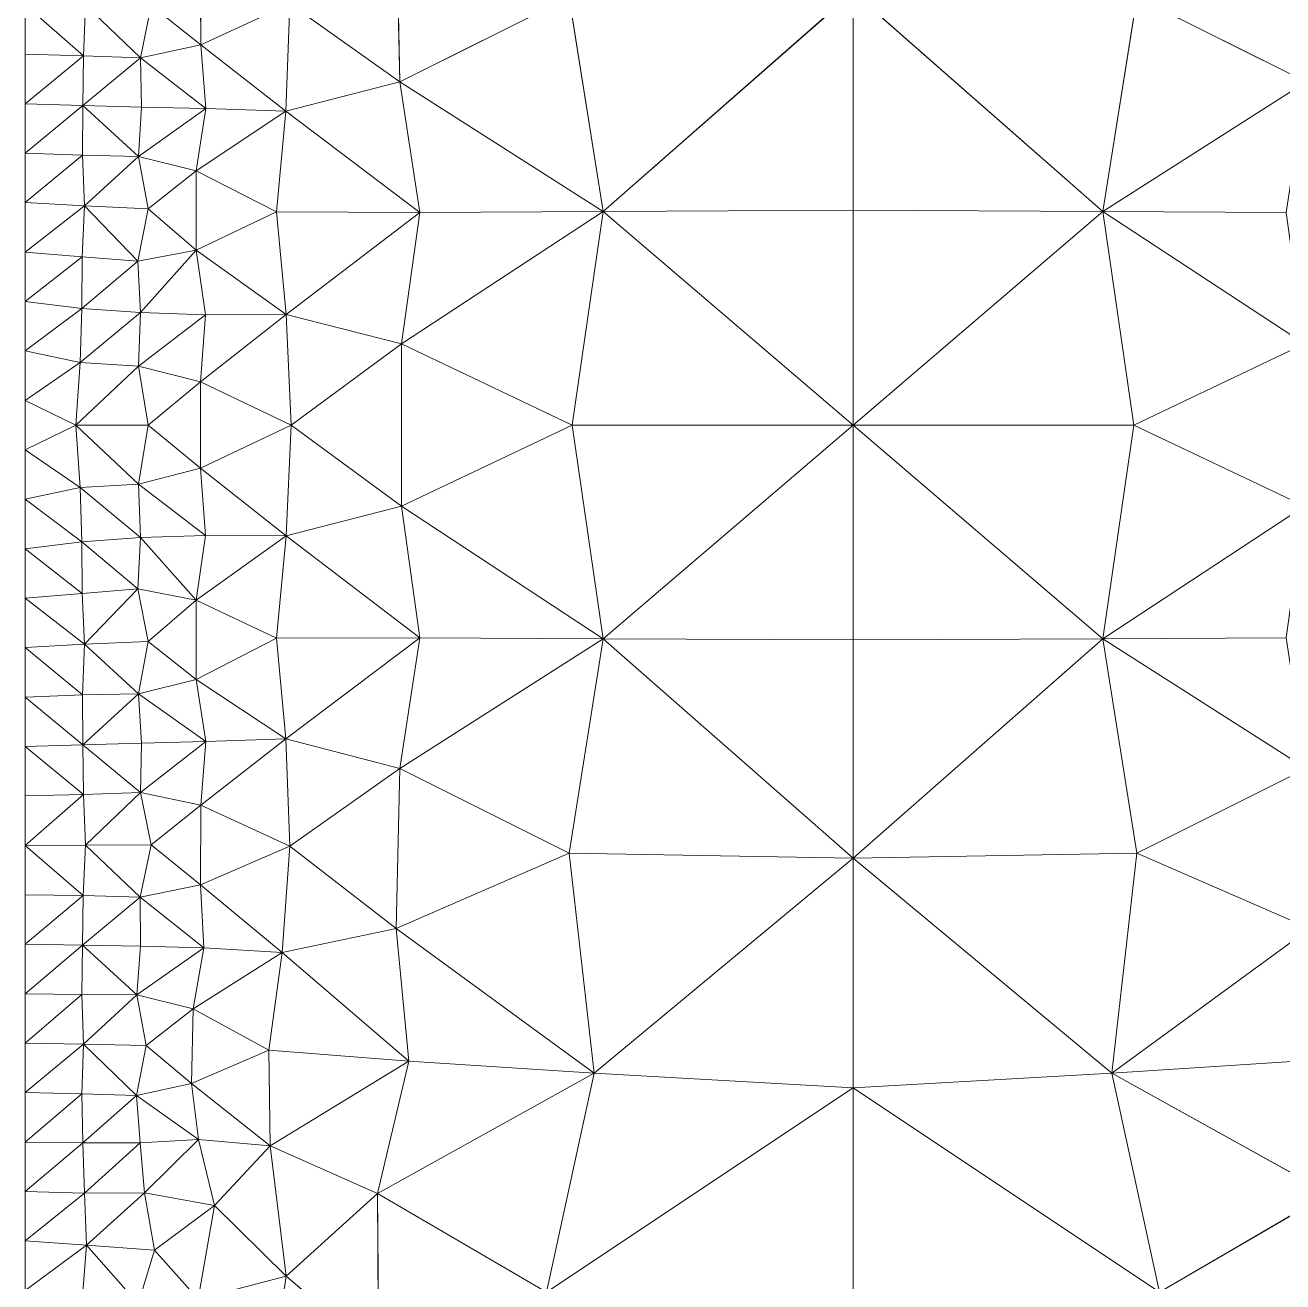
# Model space of a CAD drawing. Header units: metres. Extents: x 0 to 8, y 0 to 4.
# Drawn here: x 0 to 0.76, y 2.483 to 3.241 of the extents above; entities that cross this region are included whole.
import ezdxf

# ---------------------------------------------------------------- set-up
doc = ezdxf.new("R2010")
doc.units = ezdxf.units.M
doc.header["$MEASUREMENT"] = 0
for name, color, linetype, lineweight in [('DL_FE_MESH', 134, 'Continuous', 0), ('DL_FE_MESH_CELLS_4', 132, 'Continuous', 0), ('DL_TOPOLOGY', 7, 'Continuous', 0)]:
    doc.layers.add(name, color=color, linetype=linetype, lineweight=lineweight)

msp = doc.modelspace()

# ---------------------------------------------------------------- linework, layer by layer
at = {"layer": 'DL_FE_MESH'}
for p, q in [((0.2241, 3.304), (0.22637, 3.2073)), ((0.10583, 3.27759), (0.10616, 3.22951)), ((0.5, 3.26148), (0.34918, 3.12902)), ((0.5, 3.12973), (0.5, 3.26148)), ((0.65082, 3.12902), (0.5, 3.26148)), ((0.03517, 3.22301), (0, 3.25373)), ((0.03517, 3.22301), (0.0365, 3.2535)), ((0.06969, 3.22183), (0.0365, 3.2535)), ((0.06969, 3.22183), (0.07616, 3.25342)), ((0.10616, 3.22951), (0.07616, 3.25342)), ((0.10616, 3.22951), (0.1598, 3.25425)), ((0.1574, 3.1895), (0.1598, 3.25425)), ((0.22637, 3.2073), (0.1598, 3.25425)), ((0.22637, 3.2073), (0.3285, 3.25836)), ((0.34918, 3.12902), (0.3285, 3.25836)), ((0.65082, 3.12902), (0.6715, 3.25836)), ((0.77363, 3.2073), (0.6715, 3.25836)), ((0.06969, 3.22183), (0.10616, 3.22951)), ((0.10905, 3.19105), (0.10616, 3.22951)), ((0.1574, 3.1895), (0.10616, 3.22951)), ((0, 3.22388), (0.03517, 3.22301)), ((0.03517, 3.22301), (0, 3.19403)), ((0.03492, 3.19294), (0.03517, 3.22301)), ((0.06969, 3.22183), (0.03492, 3.19294)), ((0.03517, 3.22301), (0.06969, 3.22183)), ((0.07032, 3.19195), (0.06969, 3.22183)), ((0.10905, 3.19105), (0.06969, 3.22183)), ((0.22637, 3.2073), (0.1574, 3.1895)), ((0.23839, 3.12843), (0.22637, 3.2073)), ((0.34918, 3.12902), (0.22637, 3.2073)), ((0.65082, 3.12902), (0.77363, 3.2073)), ((0, 3.19403), (0.03492, 3.19294)), ((0.03492, 3.19294), (0, 3.16418)), ((0.03467, 3.16289), (0.03492, 3.19294)), ((0.03492, 3.19294), (0.07032, 3.19195)), ((0.06848, 3.16219), (0.03492, 3.19294)), ((0.06848, 3.16219), (0.07032, 3.19195)), ((0.10905, 3.19105), (0.06848, 3.16219)), ((0.07032, 3.19195), (0.10905, 3.19105)), ((0.10337, 3.15358), (0.10905, 3.19105)), ((0.10905, 3.19105), (0.1574, 3.1895)), ((0.1574, 3.1895), (0.10337, 3.15358)), ((0.1574, 3.1895), (0.15176, 3.12872)), ((0.23839, 3.12843), (0.1574, 3.1895)), ((0, 3.16418), (0.03467, 3.16289)), ((0.03467, 3.16289), (0, 3.13433)), ((0.03575, 3.13232), (0.03467, 3.16289)), ((0.03467, 3.16289), (0.06848, 3.16219)), ((0.06848, 3.16219), (0.03575, 3.13232)), ((0.07439, 3.13054), (0.06848, 3.16219)), ((0.06848, 3.16219), (0.10337, 3.15358)), ((0.07439, 3.13054), (0.10337, 3.15358)), ((0.10337, 3.15358), (0.10326, 3.10565)), ((0.15176, 3.12872), (0.10337, 3.15358)), ((0, 3.13433), (0.03575, 3.13232)), ((0.03575, 3.13232), (0, 3.10448)), ((0.03442, 3.10156), (0.03575, 3.13232)), ((0.03575, 3.13232), (0.07439, 3.13054)), ((0.06813, 3.09893), (0.03575, 3.13232)), ((0.06813, 3.09893), (0.07439, 3.13054)), ((0.10326, 3.10565), (0.07439, 3.13054)), ((0.34918, 3.12902), (0.5, 3.12973)), ((0.5, 3), (0.5, 3.12973)), ((0.5, 3.12973), (0.65082, 3.12902)), ((0.10326, 3.10565), (0.15176, 3.12872)), ((0.15176, 3.12872), (0.23839, 3.12843)), ((0.15768, 3.06682), (0.15176, 3.12872)), ((0.23839, 3.12843), (0.15768, 3.06682)), ((0.22733, 3.04903), (0.34918, 3.12902)), ((0.22733, 3.04903), (0.23839, 3.12843)), ((0.23839, 3.12843), (0.34918, 3.12902)), ((0.33042, 3), (0.34918, 3.12902)), ((0.5, 3), (0.34918, 3.12902)), ((0.65082, 3.12902), (0.5, 3)), ((0.66958, 3), (0.65082, 3.12902)), ((0.65082, 3.12902), (0.76161, 3.12843)), ((0.77267, 3.04903), (0.65082, 3.12902)), ((0, 3.10448), (0.03442, 3.10156)), ((0.03442, 3.10156), (0, 3.07463)), ((0.03427, 3.07048), (0.03442, 3.10156)), ((0.03442, 3.10156), (0.06813, 3.09893)), ((0.06813, 3.09893), (0.10326, 3.10565)), ((0.10326, 3.10565), (0.06975, 3.06794)), ((0.10896, 3.06662), (0.10326, 3.10565)), ((0.15768, 3.06682), (0.10326, 3.10565)), ((0.06813, 3.09893), (0.03427, 3.07048)), ((0.06975, 3.06794), (0.06813, 3.09893)), ((0, 3.07463), (0.03427, 3.07048)), ((0.03427, 3.07048), (0, 3.04478)), ((0.03322, 3.03774), (0.03427, 3.07048)), ((0.03427, 3.07048), (0.06975, 3.06794)), ((0.06975, 3.06794), (0.03322, 3.03774)), ((0.0684, 3.03568), (0.06975, 3.06794)), ((0.10896, 3.06662), (0.0684, 3.03568)), ((0.06975, 3.06794), (0.10896, 3.06662)), ((0.10593, 3.02608), (0.15768, 3.06682)), ((0.10593, 3.02608), (0.10896, 3.06662)), ((0.10896, 3.06662), (0.15768, 3.06682)), ((0.1607, 3), (0.15768, 3.06682)), ((0.15768, 3.06682), (0.22733, 3.04903)), ((0.1607, 3), (0.22733, 3.04903)), ((0.22733, 3.04903), (0.22733, 2.95097)), ((0.33042, 3), (0.22733, 3.04903)), ((0.66958, 3), (0.77267, 3.04903)), ((0, 3.04478), (0.03322, 3.03774)), ((0, 3.01493), (0.03322, 3.03774)), ((0.03053, 3), (0.03322, 3.03774)), ((0.0684, 3.03568), (0.03053, 3)), ((0.03322, 3.03774), (0.0684, 3.03568)), ((0.07421, 3), (0.0684, 3.03568)), ((0.0684, 3.03568), (0.10593, 3.02608)), ((0.07421, 3), (0.10593, 3.02608)), ((0.10593, 3.02608), (0.10593, 2.97392)), ((0.1607, 3), (0.10593, 3.02608)), ((0, 3.01493), (0.03053, 3)), ((0, 2.98507), (0.03053, 3)), ((0.03322, 2.96226), (0.03053, 3)), ((0.03053, 3), (0.07421, 3)), ((0.0684, 2.96432), (0.03053, 3)), ((0.0684, 2.96432), (0.07421, 3)), ((0.10593, 2.97392), (0.07421, 3)), ((0.10593, 2.97392), (0.1607, 3)), ((0.15768, 2.93318), (0.1607, 3)), ((0.22733, 2.95097), (0.1607, 3)), ((0.22733, 2.95097), (0.33042, 3)), ((0.34918, 2.87098), (0.33042, 3)), ((0.33042, 3), (0.5, 3)), ((0.5, 3), (0.34918, 2.87098)), ((0.5, 2.87027), (0.5, 3)), ((0.5, 3), (0.66958, 3)), ((0.65082, 2.87098), (0.5, 3)), ((0.65082, 2.87098), (0.66958, 3)), ((0.66958, 3), (0.77267, 2.95097)), ((0.03322, 2.96226), (0, 2.98507)), ((0.0684, 2.96432), (0.10593, 2.97392)), ((0.10896, 2.93338), (0.10593, 2.97392)), ((0.15768, 2.93318), (0.10593, 2.97392)), ((0.03322, 2.96226), (0.0684, 2.96432)), ((0.06975, 2.93206), (0.0684, 2.96432)), ((0.10896, 2.93338), (0.0684, 2.96432)), ((0, 2.95522), (0.03322, 2.96226)), ((0.03427, 2.92952), (0, 2.95522)), ((0.03427, 2.92952), (0.03322, 2.96226)), ((0.06975, 2.93206), (0.03322, 2.96226)), ((0.15768, 2.93318), (0.22733, 2.95097)), ((0.23839, 2.87157), (0.22733, 2.95097)), ((0.34918, 2.87098), (0.22733, 2.95097)), ((0.77267, 2.95097), (0.65082, 2.87098)), ((0.03427, 2.92952), (0.06975, 2.93206)), ((0.06813, 2.90107), (0.06975, 2.93206)), ((0.06975, 2.93206), (0.10896, 2.93338)), ((0.10326, 2.89435), (0.06975, 2.93206)), ((0.10326, 2.89435), (0.10896, 2.93338)), ((0.15768, 2.93318), (0.10326, 2.89435)), ((0.10896, 2.93338), (0.15768, 2.93318)), ((0.15176, 2.87128), (0.15768, 2.93318)), ((0.23839, 2.87157), (0.15768, 2.93318)), ((0, 2.92537), (0.03427, 2.92952)), ((0.03442, 2.89844), (0, 2.92537)), ((0.03442, 2.89844), (0.03427, 2.92952)), ((0.06813, 2.90107), (0.03427, 2.92952)), ((0, 2.89552), (0.03442, 2.89844)), ((0.03575, 2.86768), (0, 2.89552)), ((0.03442, 2.89844), (0.06813, 2.90107)), ((0.03575, 2.86768), (0.03442, 2.89844)), ((0.06813, 2.90107), (0.03575, 2.86768)), ((0.07439, 2.86946), (0.06813, 2.90107)), ((0.06813, 2.90107), (0.10326, 2.89435)), ((0.07439, 2.86946), (0.10326, 2.89435)), ((0.10326, 2.89435), (0.10337, 2.84642)), ((0.15176, 2.87128), (0.10326, 2.89435)), ((0.10337, 2.84642), (0.15176, 2.87128)), ((0.23839, 2.87157), (0.15176, 2.87128)), ((0.15176, 2.87128), (0.1574, 2.8105)), ((0.23839, 2.87157), (0.1574, 2.8105)), ((0.22637, 2.7927), (0.23839, 2.87157)), ((0.23839, 2.87157), (0.34918, 2.87098)), ((0.65082, 2.87098), (0.76161, 2.87157)), ((0, 2.86567), (0.03575, 2.86768)), ((0.03467, 2.83711), (0, 2.86567)), ((0.03467, 2.83711), (0.03575, 2.86768)), ((0.03575, 2.86768), (0.07439, 2.86946)), ((0.06848, 2.83781), (0.03575, 2.86768)), ((0.06848, 2.83781), (0.07439, 2.86946)), ((0.10337, 2.84642), (0.07439, 2.86946)), ((0.22637, 2.7927), (0.34918, 2.87098)), ((0.3285, 2.74164), (0.34918, 2.87098)), ((0.34918, 2.87098), (0.5, 2.87027)), ((0.5, 2.73852), (0.34918, 2.87098)), ((0.5, 2.87027), (0.65082, 2.87098)), ((0.65082, 2.87098), (0.5, 2.73852)), ((0.5, 2.73852), (0.5, 2.87027)), ((0.6715, 2.74164), (0.65082, 2.87098)), ((0.77363, 2.7927), (0.65082, 2.87098)), ((0.06848, 2.83781), (0.10337, 2.84642)), ((0.10905, 2.80895), (0.10337, 2.84642)), ((0.1574, 2.8105), (0.10337, 2.84642)), ((0, 2.83582), (0.03467, 2.83711)), ((0.03492, 2.80706), (0, 2.83582)), ((0.03467, 2.83711), (0.06848, 2.83781)), ((0.03492, 2.80706), (0.03467, 2.83711)), ((0.06848, 2.83781), (0.03492, 2.80706)), ((0.07032, 2.80805), (0.06848, 2.83781)), ((0.10905, 2.80895), (0.06848, 2.83781)), ((0.1574, 2.8105), (0.10616, 2.77049)), ((0.10905, 2.80895), (0.1574, 2.8105)), ((0.1574, 2.8105), (0.22637, 2.7927)), ((0.1598, 2.74575), (0.1574, 2.8105)), ((0, 2.80597), (0.03492, 2.80706)), ((0.03517, 2.77699), (0, 2.80597)), ((0.03492, 2.80706), (0.07032, 2.80805)), ((0.03517, 2.77699), (0.03492, 2.80706)), ((0.06969, 2.77817), (0.03492, 2.80706)), ((0.10905, 2.80895), (0.06969, 2.77817)), ((0.06969, 2.77817), (0.07032, 2.80805)), ((0.07032, 2.80805), (0.10905, 2.80895)), ((0.10616, 2.77049), (0.10905, 2.80895)), ((0.1598, 2.74575), (0.22637, 2.7927)), ((0.22637, 2.7927), (0.2241, 2.696)), ((0.3285, 2.74164), (0.22637, 2.7927)), ((0.6715, 2.74164), (0.77363, 2.7927)), ((0, 2.77612), (0.03517, 2.77699)), ((0.03517, 2.77699), (0, 2.74627)), ((0.03517, 2.77699), (0.06969, 2.77817)), ((0.0365, 2.7465), (0.03517, 2.77699)), ((0.06969, 2.77817), (0.0365, 2.7465)), ((0.07616, 2.74658), (0.06969, 2.77817)), ((0.06969, 2.77817), (0.10616, 2.77049)), ((0.07616, 2.74658), (0.10616, 2.77049)), ((0.10616, 2.77049), (0.10583, 2.72241)), ((0.1598, 2.74575), (0.10616, 2.77049)), ((0, 2.74627), (0.0365, 2.7465)), ((0.03507, 2.71604), (0, 2.74627)), ((0.03507, 2.71604), (0.0365, 2.7465)), ((0.0365, 2.7465), (0.07616, 2.74658)), ((0.06944, 2.7151), (0.0365, 2.7465)), ((0.06944, 2.7151), (0.07616, 2.74658)), ((0.10583, 2.72241), (0.07616, 2.74658)), ((0.10583, 2.72241), (0.1598, 2.74575)), ((0.15524, 2.6817), (0.1598, 2.74575)), ((0.2241, 2.696), (0.1598, 2.74575)), ((0.2241, 2.696), (0.3285, 2.74164)), ((0.34361, 2.6087), (0.3285, 2.74164)), ((0.3285, 2.74164), (0.5, 2.73852)), ((0.5, 2.73852), (0.34361, 2.6087)), ((0.5, 2.73852), (0.6715, 2.74164)), ((0.5, 2.5998), (0.5, 2.73852)), ((0.65639, 2.6087), (0.5, 2.73852)), ((0.65639, 2.6087), (0.6715, 2.74164)), ((0.7759, 2.696), (0.6715, 2.74164)), ((0.10583, 2.72241), (0.06944, 2.7151)), ((0.10783, 2.68432), (0.10583, 2.72241)), ((0.15524, 2.6817), (0.10583, 2.72241)), ((0, 2.71642), (0.03507, 2.71604)), ((0.03507, 2.71604), (0, 2.68657)), ((0.03507, 2.71604), (0.03469, 2.68608)), ((0.06944, 2.7151), (0.03469, 2.68608)), ((0.06944, 2.7151), (0.03507, 2.71604)), ((0.06975, 2.68542), (0.06944, 2.7151)), ((0.10783, 2.68432), (0.06944, 2.7151)), ((0.2241, 2.696), (0.15524, 2.6817)), ((0.23173, 2.61609), (0.2241, 2.696)), ((0.34361, 2.6087), (0.2241, 2.696)), ((0.65639, 2.6087), (0.7759, 2.696)), ((0, 2.68657), (0.03469, 2.68608)), ((0.03469, 2.68608), (0, 2.65672)), ((0.03469, 2.68608), (0.03432, 2.65628)), ((0.03469, 2.68608), (0.06975, 2.68542)), ((0.06755, 2.65612), (0.03469, 2.68608)), ((0.06755, 2.65612), (0.06975, 2.68542)), ((0.10783, 2.68432), (0.06755, 2.65612)), ((0.06975, 2.68542), (0.10783, 2.68432)), ((0.10138, 2.64761), (0.10783, 2.68432)), ((0.10138, 2.64761), (0.15524, 2.6817)), ((0.10783, 2.68432), (0.15524, 2.6817)), ((0.15524, 2.6817), (0.14712, 2.62257)), ((0.23173, 2.61609), (0.15524, 2.6817)), ((0, 2.65672), (0.03432, 2.65628)), ((0.03432, 2.65628), (0, 2.62687)), ((0.03432, 2.65628), (0.06755, 2.65612)), ((0.03432, 2.65628), (0.03532, 2.6262)), ((0.06755, 2.65612), (0.03532, 2.6262)), ((0.07301, 2.62549), (0.06755, 2.65612)), ((0.06755, 2.65612), (0.10138, 2.64761)), ((0.07301, 2.62549), (0.10138, 2.64761)), ((0.10138, 2.64761), (0.10044, 2.60249)), ((0.14712, 2.62257), (0.10138, 2.64761)), ((0, 2.62687), (0.03532, 2.6262)), ((0.03532, 2.6262), (0, 2.59701)), ((0.03424, 2.59626), (0.03532, 2.6262)), ((0.03532, 2.6262), (0.07301, 2.62549)), ((0.0672, 2.59534), (0.03532, 2.6262)), ((0.0672, 2.59534), (0.07301, 2.62549)), ((0.10044, 2.60249), (0.07301, 2.62549)), ((0.10044, 2.60249), (0.14712, 2.62257)), ((0.14712, 2.62257), (0.23173, 2.61609)), ((0.14712, 2.62257), (0.14795, 2.56492)), ((0.23173, 2.61609), (0.14795, 2.56492)), ((0.21278, 2.53603), (0.23173, 2.61609)), ((0.23173, 2.61609), (0.34361, 2.6087)), ((0.65639, 2.6087), (0.76827, 2.61609)), ((0.21278, 2.53603), (0.34361, 2.6087)), ((0.31492, 2.4766), (0.34361, 2.6087)), ((0.34361, 2.6087), (0.5, 2.5998)), ((0.5, 2.5998), (0.65639, 2.6087)), ((0.68508, 2.4766), (0.65639, 2.6087)), ((0.78722, 2.53603), (0.65639, 2.6087)), ((0.10044, 2.60249), (0.0672, 2.59534)), ((0.10475, 2.56861), (0.10044, 2.60249)), ((0.14795, 2.56492), (0.10044, 2.60249)), ((0.5, 2.5998), (0.31492, 2.4766)), ((0.5, 2.44116), (0.5, 2.5998)), ((0.68508, 2.4766), (0.5, 2.5998)), ((0, 2.59701), (0.03424, 2.59626)), ((0.03424, 2.59626), (0, 2.56716)), ((0.03484, 2.5666), (0.03424, 2.59626)), ((0.03424, 2.59626), (0.0672, 2.59534)), ((0.0672, 2.59534), (0.03484, 2.5666)), ((0.0672, 2.59534), (0.06951, 2.56673)), ((0.10475, 2.56861), (0.0672, 2.59534)), ((0.06951, 2.56673), (0.10475, 2.56861)), ((0.10475, 2.56861), (0.07199, 2.53654)), ((0.11426, 2.52876), (0.10475, 2.56861)), ((0.10475, 2.56861), (0.14795, 2.56492)), ((0, 2.56716), (0.03484, 2.5666)), ((0.03484, 2.5666), (0, 2.53731)), ((0.03484, 2.5666), (0.06951, 2.56673)), ((0.03586, 2.5363), (0.03484, 2.5666)), ((0.06951, 2.56673), (0.03586, 2.5363)), ((0.07199, 2.53654), (0.06951, 2.56673)), ((0.11426, 2.52876), (0.14795, 2.56492)), ((0.14795, 2.56492), (0.21278, 2.53603)), ((0.15762, 2.48624), (0.14795, 2.56492)), ((0, 2.53731), (0.03586, 2.5363)), ((0.03586, 2.5363), (0, 2.50746)), ((0.03586, 2.5363), (0.07199, 2.53654)), ((0.03705, 2.50489), (0.03586, 2.5363)), ((0.07199, 2.53654), (0.03705, 2.50489)), ((0.07821, 2.50192), (0.07199, 2.53654)), ((0.07199, 2.53654), (0.11426, 2.52876)), ((0.15762, 2.48624), (0.21278, 2.53603)), ((0.21278, 2.53603), (0.21351, 2.43862)), ((0.31492, 2.4766), (0.21278, 2.53603)), ((0.68508, 2.4766), (0.78722, 2.53603)), ((0.07821, 2.50192), (0.11426, 2.52876)), ((0.11426, 2.52876), (0.10453, 2.47221)), ((0.15762, 2.48624), (0.11426, 2.52876)), ((0, 2.50746), (0.03705, 2.50489)), ((0.03705, 2.50489), (0, 2.47761)), ((0.03455, 2.47383), (0.03705, 2.50489)), ((0.03705, 2.50489), (0.07821, 2.50192)), ((0.0683, 2.46955), (0.03705, 2.50489)), ((0.0683, 2.46955), (0.07821, 2.50192)), ((0.10453, 2.47221), (0.07821, 2.50192)), ((0.10453, 2.47221), (0.15762, 2.48624)), ((0.14898, 2.42797), (0.15762, 2.48624)), ((0.21351, 2.43862), (0.15762, 2.48624))]:
    msp.add_line(p, q, dxfattribs=at)
at = {"layer": 'DL_FE_MESH_CELLS_4'}
for points in [[(0.1598, 3.25425), (0.22637, 3.2073), (0.2241, 3.304)], [(0.2241, 3.304), (0.22637, 3.2073), (0.3285, 3.25836)], [(0.6715, 3.25836), (0.77363, 3.2073), (0.7759, 3.304)], [(0.07616, 3.25342), (0.10616, 3.22951), (0.10583, 3.27759)], [(0.10583, 3.27759), (0.10616, 3.22951), (0.1598, 3.25425)], [(0.3285, 3.25836), (0.34918, 3.12902), (0.5, 3.26148)], [(0.5, 3.26148), (0.34918, 3.12902), (0.5, 3.12973)], [(0.5, 3.26148), (0.5, 3.12973), (0.65082, 3.12902)], [(0.5, 3.26148), (0.65082, 3.12902), (0.6715, 3.25836)], [(0, 3.25373), (0.03517, 3.22301), (0.0365, 3.2535)], [(0.0365, 3.2535), (0.03517, 3.22301), (0.06969, 3.22183)], [(0.0365, 3.2535), (0.06969, 3.22183), (0.07616, 3.25342)], [(0.07616, 3.25342), (0.06969, 3.22183), (0.10616, 3.22951)], [(0.1598, 3.25425), (0.10616, 3.22951), (0.1574, 3.1895)], [(0.1598, 3.25425), (0.1574, 3.1895), (0.22637, 3.2073)], [(0.3285, 3.25836), (0.22637, 3.2073), (0.34918, 3.12902)], [(0.77363, 3.2073), (0.6715, 3.25836), (0.65082, 3.12902)], [(0.06969, 3.22183), (0.10905, 3.19105), (0.10616, 3.22951)], [(0.1574, 3.1895), (0.10616, 3.22951), (0.10905, 3.19105)], [(0.03517, 3.22301), (0, 3.19403), (0.03492, 3.19294)], [(0.03517, 3.22301), (0.03492, 3.19294), (0.06969, 3.22183)], [(0.06969, 3.22183), (0.03492, 3.19294), (0.07032, 3.19195)], [(0.06969, 3.22183), (0.07032, 3.19195), (0.10905, 3.19105)], [(0.1574, 3.1895), (0.23839, 3.12843), (0.22637, 3.2073)], [(0.34918, 3.12902), (0.22637, 3.2073), (0.23839, 3.12843)], [(0.77363, 3.2073), (0.65082, 3.12902), (0.76161, 3.12843)], [(0.03492, 3.19294), (0, 3.16418), (0.03467, 3.16289)], [(0.03492, 3.19294), (0.03467, 3.16289), (0.06848, 3.16219)], [(0.03492, 3.19294), (0.06848, 3.16219), (0.07032, 3.19195)], [(0.07032, 3.19195), (0.06848, 3.16219), (0.10905, 3.19105)], [(0.10905, 3.19105), (0.06848, 3.16219), (0.10337, 3.15358)], [(0.10905, 3.19105), (0.10337, 3.15358), (0.1574, 3.1895)], [(0.1574, 3.1895), (0.10337, 3.15358), (0.15176, 3.12872)], [(0.1574, 3.1895), (0.15176, 3.12872), (0.23839, 3.12843)], [(0.03467, 3.16289), (0, 3.13433), (0.03575, 3.13232)], [(0.03467, 3.16289), (0.03575, 3.13232), (0.06848, 3.16219)], [(0.06848, 3.16219), (0.03575, 3.13232), (0.07439, 3.13054)], [(0.06848, 3.16219), (0.07439, 3.13054), (0.10337, 3.15358)], [(0.07439, 3.13054), (0.10326, 3.10565), (0.10337, 3.15358)], [(0.10337, 3.15358), (0.10326, 3.10565), (0.15176, 3.12872)], [(0.03575, 3.13232), (0, 3.10448), (0.03442, 3.10156)], [(0.03575, 3.13232), (0.03442, 3.10156), (0.06813, 3.09893)], [(0.03575, 3.13232), (0.06813, 3.09893), (0.07439, 3.13054)], [(0.07439, 3.13054), (0.06813, 3.09893), (0.10326, 3.10565)], [(0.34918, 3.12902), (0.5, 3), (0.5, 3.12973)], [(0.5, 3.12973), (0.5, 3), (0.65082, 3.12902)], [(0.15176, 3.12872), (0.10326, 3.10565), (0.15768, 3.06682)], [(0.15176, 3.12872), (0.15768, 3.06682), (0.23839, 3.12843)], [(0.23839, 3.12843), (0.15768, 3.06682), (0.22733, 3.04903)], [(0.34918, 3.12902), (0.23839, 3.12843), (0.22733, 3.04903)], [(0.34918, 3.12902), (0.22733, 3.04903), (0.33042, 3)], [(0.34918, 3.12902), (0.33042, 3), (0.5, 3)], [(0.65082, 3.12902), (0.5, 3), (0.66958, 3)], [(0.77267, 3.04903), (0.65082, 3.12902), (0.66958, 3)], [(0.76161, 3.12843), (0.65082, 3.12902), (0.77267, 3.04903)], [(0.03442, 3.10156), (0, 3.07463), (0.03427, 3.07048)], [(0.03442, 3.10156), (0.03427, 3.07048), (0.06813, 3.09893)], [(0.06813, 3.09893), (0.06975, 3.06794), (0.10326, 3.10565)], [(0.10326, 3.10565), (0.06975, 3.06794), (0.10896, 3.06662)], [(0.15768, 3.06682), (0.10326, 3.10565), (0.10896, 3.06662)], [(0.06813, 3.09893), (0.03427, 3.07048), (0.06975, 3.06794)], [(0.03427, 3.07048), (0, 3.04478), (0.03322, 3.03774)], [(0.03427, 3.07048), (0.03322, 3.03774), (0.06975, 3.06794)], [(0.06975, 3.06794), (0.03322, 3.03774), (0.0684, 3.03568)], [(0.06975, 3.06794), (0.0684, 3.03568), (0.10896, 3.06662)], [(0.10896, 3.06662), (0.0684, 3.03568), (0.10593, 3.02608)], [(0.15768, 3.06682), (0.10896, 3.06662), (0.10593, 3.02608)], [(0.15768, 3.06682), (0.10593, 3.02608), (0.1607, 3)], [(0.15768, 3.06682), (0.1607, 3), (0.22733, 3.04903)], [(0.1607, 3), (0.22733, 2.95097), (0.22733, 3.04903)], [(0.22733, 3.04903), (0.22733, 2.95097), (0.33042, 3)], [(0.66958, 3), (0.77267, 2.95097), (0.77267, 3.04903)], [(0.03322, 3.03774), (0, 3.01493), (0.03053, 3)], [(0.03322, 3.03774), (0.03053, 3), (0.0684, 3.03568)], [(0.0684, 3.03568), (0.03053, 3), (0.07421, 3)], [(0.0684, 3.03568), (0.07421, 3), (0.10593, 3.02608)], [(0.07421, 3), (0.10593, 2.97392), (0.10593, 3.02608)], [(0.10593, 3.02608), (0.10593, 2.97392), (0.1607, 3)], [(0.03053, 3), (0, 2.98507), (0.03322, 2.96226)], [(0.03053, 3), (0.03322, 2.96226), (0.0684, 2.96432)], [(0.03053, 3), (0.0684, 2.96432), (0.07421, 3)], [(0.07421, 3), (0.0684, 2.96432), (0.10593, 2.97392)], [(0.10593, 2.97392), (0.15768, 2.93318), (0.1607, 3)], [(0.1607, 3), (0.15768, 2.93318), (0.22733, 2.95097)], [(0.22733, 2.95097), (0.34918, 2.87098), (0.33042, 3)], [(0.33042, 3), (0.34918, 2.87098), (0.5, 3)], [(0.5, 3), (0.34918, 2.87098), (0.5, 2.87027)], [(0.5, 3), (0.5, 2.87027), (0.65082, 2.87098)], [(0.5, 3), (0.65082, 2.87098), (0.66958, 3)], [(0.66958, 3), (0.65082, 2.87098), (0.77267, 2.95097)], [(0.0684, 2.96432), (0.10896, 2.93338), (0.10593, 2.97392)], [(0.10593, 2.97392), (0.10896, 2.93338), (0.15768, 2.93318)], [(0.03322, 2.96226), (0.06975, 2.93206), (0.0684, 2.96432)], [(0.0684, 2.96432), (0.06975, 2.93206), (0.10896, 2.93338)], [(0, 2.95522), (0.03427, 2.92952), (0.03322, 2.96226)], [(0.03322, 2.96226), (0.03427, 2.92952), (0.06975, 2.93206)], [(0.15768, 2.93318), (0.23839, 2.87157), (0.22733, 2.95097)], [(0.22733, 2.95097), (0.23839, 2.87157), (0.34918, 2.87098)], [(0.77267, 2.95097), (0.65082, 2.87098), (0.76161, 2.87157)], [(0.03427, 2.92952), (0.06813, 2.90107), (0.06975, 2.93206)], [(0.06975, 2.93206), (0.06813, 2.90107), (0.10326, 2.89435)], [(0.06975, 2.93206), (0.10326, 2.89435), (0.10896, 2.93338)], [(0.10896, 2.93338), (0.10326, 2.89435), (0.15768, 2.93318)], [(0.15768, 2.93318), (0.10326, 2.89435), (0.15176, 2.87128)], [(0.15768, 2.93318), (0.15176, 2.87128), (0.23839, 2.87157)], [(0, 2.92537), (0.03442, 2.89844), (0.03427, 2.92952)], [(0.03427, 2.92952), (0.03442, 2.89844), (0.06813, 2.90107)], [(0, 2.89552), (0.03575, 2.86768), (0.03442, 2.89844)], [(0.03442, 2.89844), (0.03575, 2.86768), (0.06813, 2.90107)], [(0.06813, 2.90107), (0.03575, 2.86768), (0.07439, 2.86946)], [(0.06813, 2.90107), (0.07439, 2.86946), (0.10326, 2.89435)], [(0.07439, 2.86946), (0.10337, 2.84642), (0.10326, 2.89435)], [(0.10326, 2.89435), (0.10337, 2.84642), (0.15176, 2.87128)], [(0.15176, 2.87128), (0.10337, 2.84642), (0.1574, 2.8105)], [(0.15176, 2.87128), (0.1574, 2.8105), (0.23839, 2.87157)], [(0.23839, 2.87157), (0.1574, 2.8105), (0.22637, 2.7927)], [(0.34918, 2.87098), (0.23839, 2.87157), (0.22637, 2.7927)], [(0.76161, 2.87157), (0.65082, 2.87098), (0.77363, 2.7927)], [(0, 2.86567), (0.03467, 2.83711), (0.03575, 2.86768)], [(0.03575, 2.86768), (0.03467, 2.83711), (0.06848, 2.83781)], [(0.03575, 2.86768), (0.06848, 2.83781), (0.07439, 2.86946)], [(0.07439, 2.86946), (0.06848, 2.83781), (0.10337, 2.84642)], [(0.34918, 2.87098), (0.22637, 2.7927), (0.3285, 2.74164)], [(0.34918, 2.87098), (0.3285, 2.74164), (0.5, 2.73852)], [(0.34918, 2.87098), (0.5, 2.73852), (0.5, 2.87027)], [(0.65082, 2.87098), (0.5, 2.73852), (0.6715, 2.74164)], [(0.5, 2.87027), (0.5, 2.73852), (0.65082, 2.87098)], [(0.77363, 2.7927), (0.65082, 2.87098), (0.6715, 2.74164)], [(0.06848, 2.83781), (0.10905, 2.80895), (0.10337, 2.84642)], [(0.1574, 2.8105), (0.10337, 2.84642), (0.10905, 2.80895)], [(0, 2.83582), (0.03492, 2.80706), (0.03467, 2.83711)], [(0.03467, 2.83711), (0.03492, 2.80706), (0.06848, 2.83781)], [(0.06848, 2.83781), (0.03492, 2.80706), (0.07032, 2.80805)], [(0.06848, 2.83781), (0.07032, 2.80805), (0.10905, 2.80895)], [(0.1574, 2.8105), (0.10616, 2.77049), (0.1598, 2.74575)], [(0.10905, 2.80895), (0.10616, 2.77049), (0.1574, 2.8105)], [(0.1574, 2.8105), (0.1598, 2.74575), (0.22637, 2.7927)], [(0, 2.80597), (0.03517, 2.77699), (0.03492, 2.80706)], [(0.03492, 2.80706), (0.06969, 2.77817), (0.07032, 2.80805)], [(0.03492, 2.80706), (0.03517, 2.77699), (0.06969, 2.77817)], [(0.10905, 2.80895), (0.06969, 2.77817), (0.10616, 2.77049)], [(0.07032, 2.80805), (0.06969, 2.77817), (0.10905, 2.80895)], [(0.1598, 2.74575), (0.2241, 2.696), (0.22637, 2.7927)], [(0.22637, 2.7927), (0.2241, 2.696), (0.3285, 2.74164)], [(0.6715, 2.74164), (0.7759, 2.696), (0.77363, 2.7927)], [(0.03517, 2.77699), (0, 2.74627), (0.0365, 2.7465)], [(0.03517, 2.77699), (0.0365, 2.7465), (0.06969, 2.77817)], [(0.06969, 2.77817), (0.0365, 2.7465), (0.07616, 2.74658)], [(0.06969, 2.77817), (0.07616, 2.74658), (0.10616, 2.77049)], [(0.07616, 2.74658), (0.10583, 2.72241), (0.10616, 2.77049)], [(0.10616, 2.77049), (0.10583, 2.72241), (0.1598, 2.74575)], [(0, 2.74627), (0.03507, 2.71604), (0.0365, 2.7465)], [(0.0365, 2.7465), (0.03507, 2.71604), (0.06944, 2.7151)], [(0.0365, 2.7465), (0.06944, 2.7151), (0.07616, 2.74658)], [(0.07616, 2.74658), (0.06944, 2.7151), (0.10583, 2.72241)], [(0.1598, 2.74575), (0.10583, 2.72241), (0.15524, 2.6817)], [(0.1598, 2.74575), (0.15524, 2.6817), (0.2241, 2.696)], [(0.3285, 2.74164), (0.2241, 2.696), (0.34361, 2.6087)], [(0.3285, 2.74164), (0.34361, 2.6087), (0.5, 2.73852)], [(0.5, 2.73852), (0.34361, 2.6087), (0.5, 2.5998)], [(0.5, 2.73852), (0.65639, 2.6087), (0.6715, 2.74164)], [(0.5, 2.73852), (0.5, 2.5998), (0.65639, 2.6087)], [(0.7759, 2.696), (0.6715, 2.74164), (0.65639, 2.6087)], [(0.06944, 2.7151), (0.10783, 2.68432), (0.10583, 2.72241)], [(0.15524, 2.6817), (0.10583, 2.72241), (0.10783, 2.68432)], [(0.03507, 2.71604), (0, 2.68657), (0.03469, 2.68608)], [(0.03507, 2.71604), (0.03469, 2.68608), (0.06944, 2.7151)], [(0.06944, 2.7151), (0.03469, 2.68608), (0.06975, 2.68542)], [(0.06944, 2.7151), (0.06975, 2.68542), (0.10783, 2.68432)], [(0.15524, 2.6817), (0.23173, 2.61609), (0.2241, 2.696)], [(0.34361, 2.6087), (0.2241, 2.696), (0.23173, 2.61609)], [(0.7759, 2.696), (0.65639, 2.6087), (0.76827, 2.61609)], [(0.03469, 2.68608), (0, 2.65672), (0.03432, 2.65628)], [(0.03469, 2.68608), (0.03432, 2.65628), (0.06755, 2.65612)], [(0.03469, 2.68608), (0.06755, 2.65612), (0.06975, 2.68542)], [(0.06975, 2.68542), (0.06755, 2.65612), (0.10783, 2.68432)], [(0.10783, 2.68432), (0.06755, 2.65612), (0.10138, 2.64761)], [(0.15524, 2.6817), (0.10783, 2.68432), (0.10138, 2.64761)], [(0.15524, 2.6817), (0.10138, 2.64761), (0.14712, 2.62257)], [(0.15524, 2.6817), (0.14712, 2.62257), (0.23173, 2.61609)], [(0.03432, 2.65628), (0, 2.62687), (0.03532, 2.6262)], [(0.03432, 2.65628), (0.03532, 2.6262), (0.06755, 2.65612)], [(0.06755, 2.65612), (0.03532, 2.6262), (0.07301, 2.62549)], [(0.06755, 2.65612), (0.07301, 2.62549), (0.10138, 2.64761)], [(0.07301, 2.62549), (0.10044, 2.60249), (0.10138, 2.64761)], [(0.10138, 2.64761), (0.10044, 2.60249), (0.14712, 2.62257)], [(0.03532, 2.6262), (0, 2.59701), (0.03424, 2.59626)], [(0.03532, 2.6262), (0.03424, 2.59626), (0.0672, 2.59534)], [(0.03532, 2.6262), (0.0672, 2.59534), (0.07301, 2.62549)], [(0.07301, 2.62549), (0.0672, 2.59534), (0.10044, 2.60249)], [(0.10044, 2.60249), (0.14795, 2.56492), (0.14712, 2.62257)], [(0.14712, 2.62257), (0.14795, 2.56492), (0.23173, 2.61609)], [(0.23173, 2.61609), (0.14795, 2.56492), (0.21278, 2.53603)], [(0.34361, 2.6087), (0.23173, 2.61609), (0.21278, 2.53603)], [(0.76827, 2.61609), (0.65639, 2.6087), (0.78722, 2.53603)], [(0.34361, 2.6087), (0.21278, 2.53603), (0.31492, 2.4766)], [(0.34361, 2.6087), (0.31492, 2.4766), (0.5, 2.5998)], [(0.5, 2.5998), (0.68508, 2.4766), (0.65639, 2.6087)], [(0.78722, 2.53603), (0.65639, 2.6087), (0.68508, 2.4766)], [(0.0672, 2.59534), (0.10475, 2.56861), (0.10044, 2.60249)], [(0.10044, 2.60249), (0.10475, 2.56861), (0.14795, 2.56492)], [(0.5, 2.5998), (0.31492, 2.4766), (0.5, 2.44116)], [(0.5, 2.5998), (0.5, 2.44116), (0.68508, 2.4766)], [(0.03424, 2.59626), (0, 2.56716), (0.03484, 2.5666)], [(0.03424, 2.59626), (0.03484, 2.5666), (0.0672, 2.59534)], [(0.0672, 2.59534), (0.03484, 2.5666), (0.06951, 2.56673)], [(0.0672, 2.59534), (0.06951, 2.56673), (0.10475, 2.56861)], [(0.06951, 2.56673), (0.07199, 2.53654), (0.10475, 2.56861)], [(0.10475, 2.56861), (0.07199, 2.53654), (0.11426, 2.52876)], [(0.10475, 2.56861), (0.11426, 2.52876), (0.14795, 2.56492)], [(0.03484, 2.5666), (0, 2.53731), (0.03586, 2.5363)], [(0.03484, 2.5666), (0.03586, 2.5363), (0.06951, 2.56673)], [(0.06951, 2.56673), (0.03586, 2.5363), (0.07199, 2.53654)], [(0.14795, 2.56492), (0.11426, 2.52876), (0.15762, 2.48624)], [(0.14795, 2.56492), (0.15762, 2.48624), (0.21278, 2.53603)], [(0.03586, 2.5363), (0, 2.50746), (0.03705, 2.50489)], [(0.03586, 2.5363), (0.03705, 2.50489), (0.07199, 2.53654)], [(0.07199, 2.53654), (0.03705, 2.50489), (0.07821, 2.50192)], [(0.07199, 2.53654), (0.07821, 2.50192), (0.11426, 2.52876)], [(0.15762, 2.48624), (0.21351, 2.43862), (0.21278, 2.53603)], [(0.21278, 2.53603), (0.21351, 2.43862), (0.31492, 2.4766)], [(0.68508, 2.4766), (0.78649, 2.43862), (0.78722, 2.53603)], [(0.07821, 2.50192), (0.10453, 2.47221), (0.11426, 2.52876)], [(0.11426, 2.52876), (0.10453, 2.47221), (0.15762, 2.48624)], [(0.03705, 2.50489), (0, 2.47761), (0.03455, 2.47383)], [(0.03705, 2.50489), (0.03455, 2.47383), (0.0683, 2.46955)], [(0.03705, 2.50489), (0.0683, 2.46955), (0.07821, 2.50192)], [(0.07821, 2.50192), (0.0683, 2.46955), (0.10453, 2.47221)], [(0.15762, 2.48624), (0.10453, 2.47221), (0.14898, 2.42797)], [(0.15762, 2.48624), (0.14898, 2.42797), (0.21351, 2.43862)]]:
    msp.add_3dface(points, dxfattribs=at)
for points, invisible_edges in [([(0, 3.25373), (0, 3.22388), (0.03517, 3.22301)], 1), ([(0, 3.22388), (0, 3.19403), (0.03517, 3.22301)], 1), ([(0, 3.19403), (0, 3.16418), (0.03492, 3.19294)], 1), ([(0, 3.16418), (0, 3.13433), (0.03467, 3.16289)], 1), ([(0, 3.13433), (0, 3.10448), (0.03575, 3.13232)], 1), ([(0, 3.10448), (0, 3.07463), (0.03442, 3.10156)], 1), ([(0, 3.07463), (0, 3.04478), (0.03427, 3.07048)], 1), ([(0.03322, 3.03774), (0, 3.04478), (0, 3.01493)], 2), ([(0, 3.01493), (0, 2.98507), (0.03053, 3)], 1), ([(0.03322, 2.96226), (0, 2.98507), (0, 2.95522)], 2), ([(0, 2.95522), (0, 2.92537), (0.03427, 2.92952)], 1), ([(0, 2.92537), (0, 2.89552), (0.03442, 2.89844)], 1), ([(0, 2.89552), (0, 2.86567), (0.03575, 2.86768)], 1), ([(0, 2.86567), (0, 2.83582), (0.03467, 2.83711)], 1), ([(0, 2.83582), (0, 2.80597), (0.03492, 2.80706)], 1), ([(0, 2.80597), (0, 2.77612), (0.03517, 2.77699)], 1), ([(0, 2.77612), (0, 2.74627), (0.03517, 2.77699)], 1), ([(0, 2.74627), (0, 2.71642), (0.03507, 2.71604)], 1), ([(0, 2.71642), (0, 2.68657), (0.03507, 2.71604)], 1), ([(0, 2.68657), (0, 2.65672), (0.03469, 2.68608)], 1), ([(0, 2.65672), (0, 2.62687), (0.03432, 2.65628)], 1), ([(0, 2.62687), (0, 2.59701), (0.03532, 2.6262)], 1), ([(0, 2.59701), (0, 2.56716), (0.03424, 2.59626)], 1), ([(0, 2.56716), (0, 2.53731), (0.03484, 2.5666)], 1), ([(0, 2.53731), (0, 2.50746), (0.03586, 2.5363)], 1), ([(0, 2.50746), (0, 2.47761), (0.03705, 2.50489)], 1)]:
    msp.add_3dface(points, dxfattribs=dict(at, invisible_edges=invisible_edges))
at = {"layer": 'DL_TOPOLOGY'}
msp.add_line((0, 4), (0, 2), dxfattribs=at)

doc.saveas('drawing.dxf')
